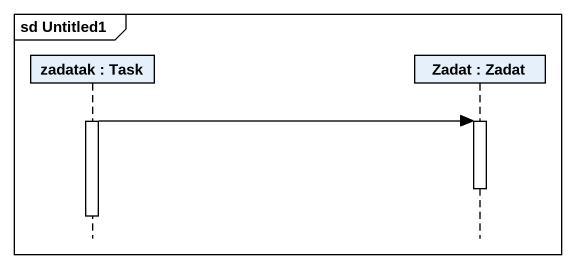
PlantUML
@startuml
mainframe sd Untitled1
hide footbox
participant "zadatak : Task" as zadatak
participant "Zadat : Zadat" as Zadat

activate zadatak
zadatak -> Zadat
activate Zadat
deactivate Zadat
deactivate zadatak
@enduml
